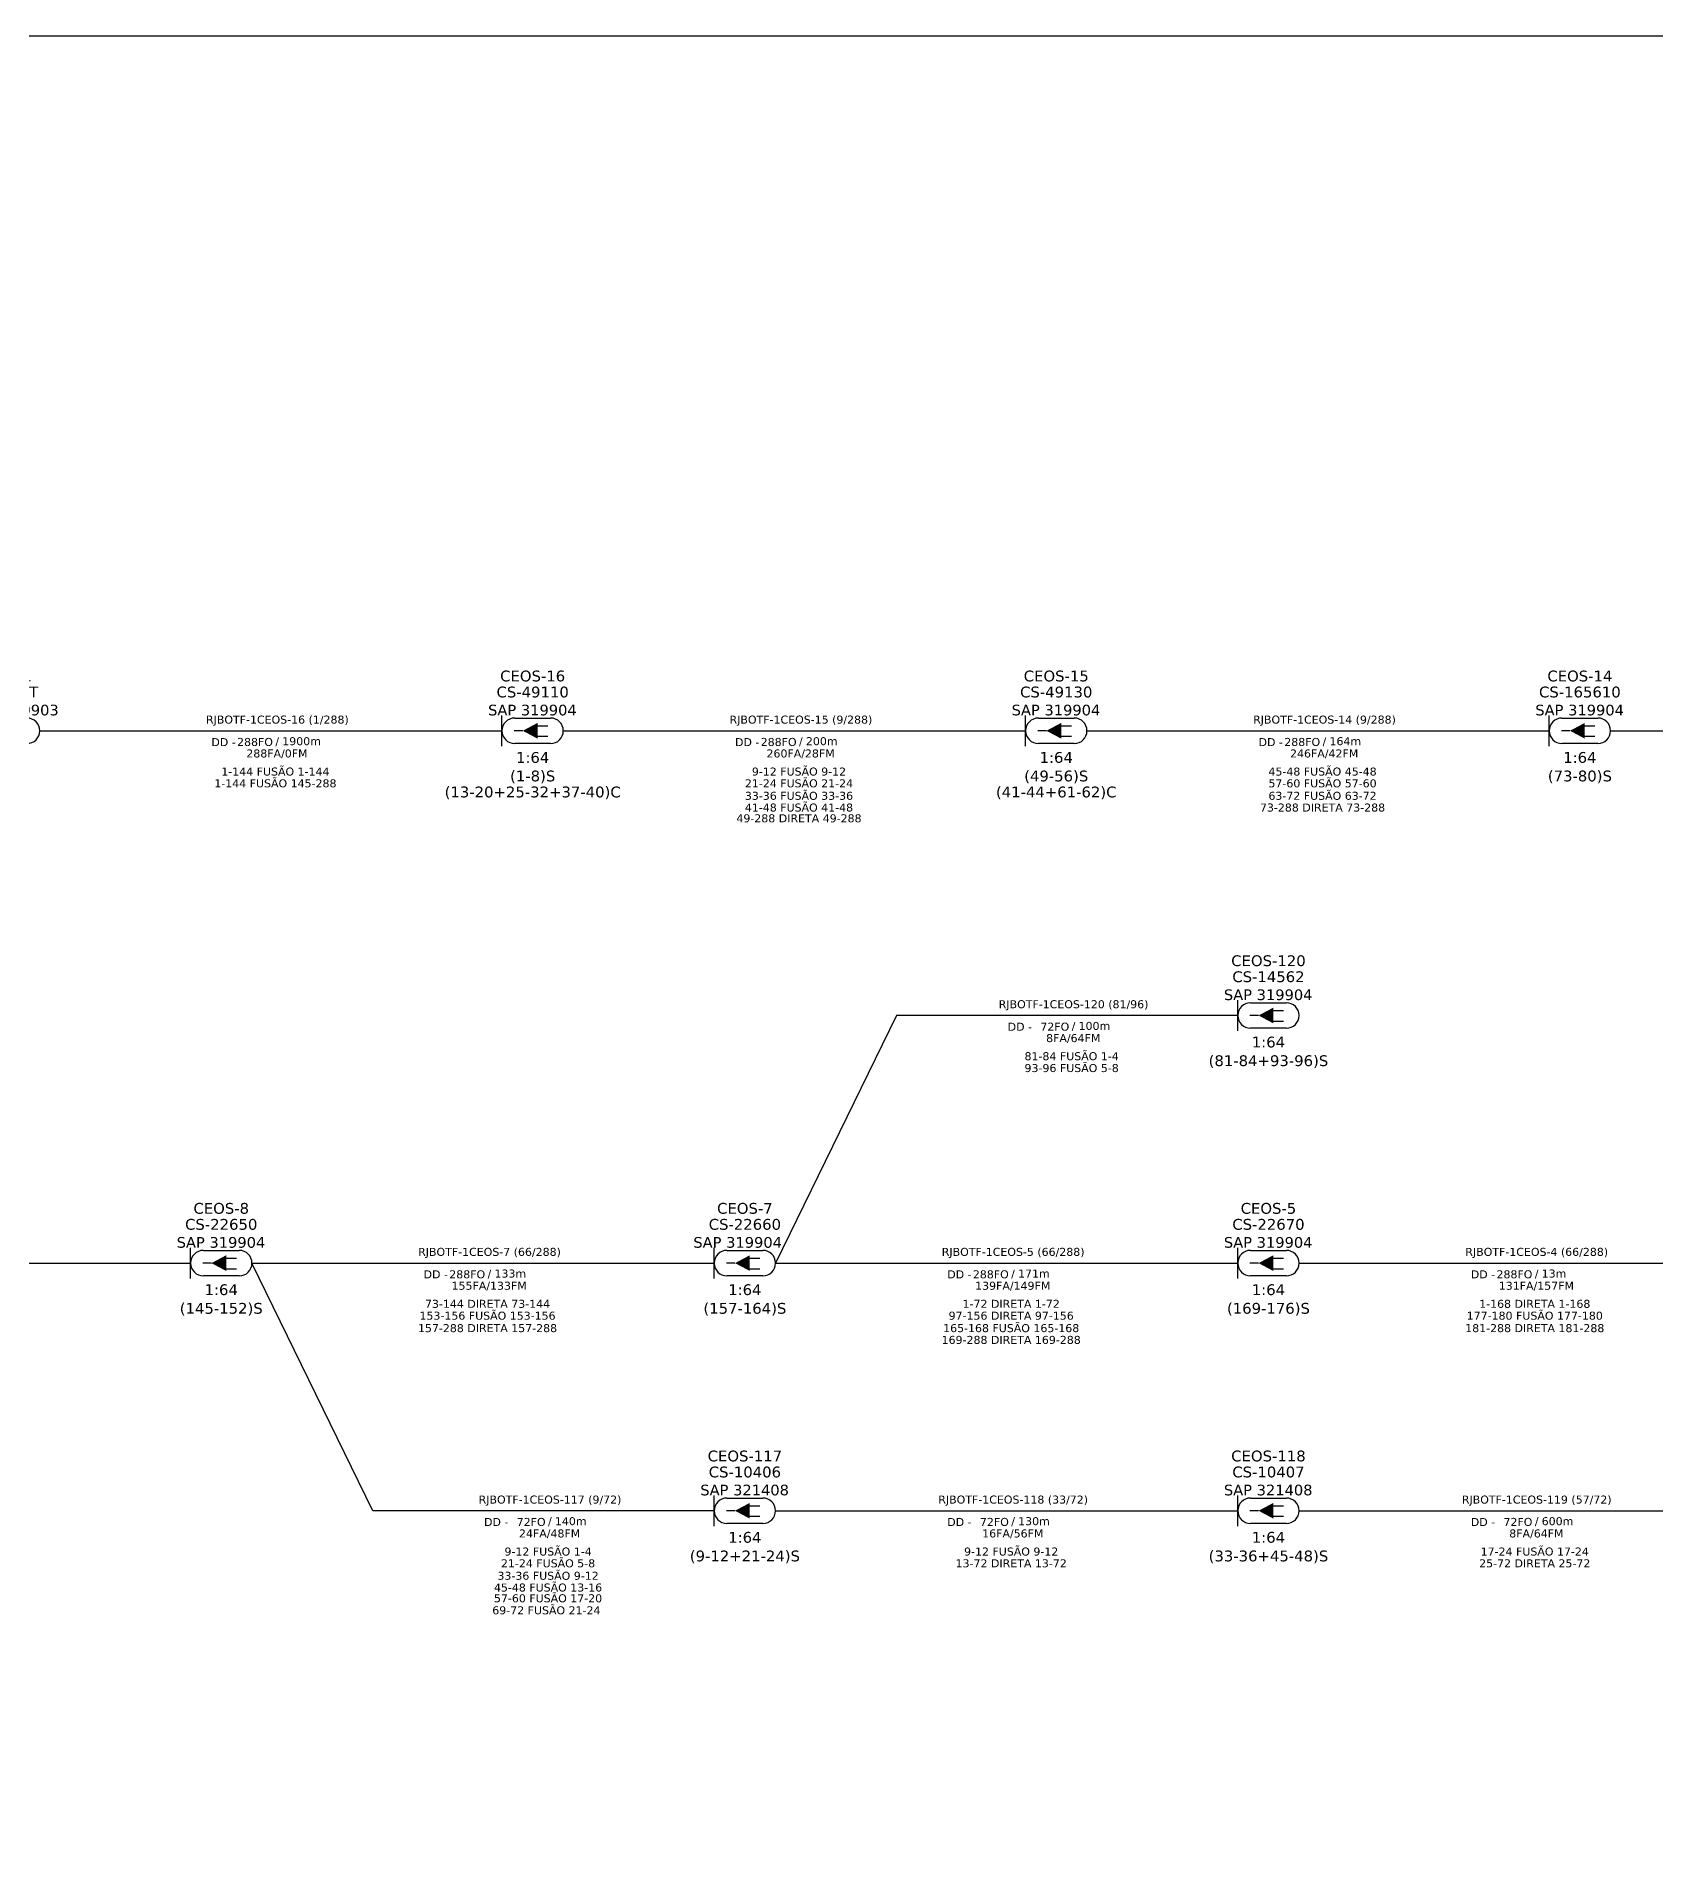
# Model space of a CAD drawing. Header units: millimetres. Extents: x 2479 to 4240, y 59 to 653.
# Drawn here: x 2686.6 to 2877.9, y 439 to 653.4 of the extents above; entities that cross this region are included whole.
import ezdxf
from ezdxf.enums import TextEntityAlignment as Align

# ---------------------------------------------------------------- set-up
doc = ezdxf.new("R2010")
doc.units = ezdxf.units.MM
doc.header["$LTSCALE"] = 0.1
doc.header["$MEASUREMENT"] = 0
for name, color, linetype in [('20.4-CEO', 1, 'Continuous'), ('20.4-CEOS', 1, 'Continuous'), ('20.5-CABO EM DUTO', 1, 'Continuous')]:
    doc.layers.add(name, color=color, linetype=linetype)
doc.layers.add('40.1-ETIQUETAS', color=1, linetype='Continuous', lineweight=20)
doc.layers.add('Texto_Cabos', color=1, linetype='Continuous', lineweight=20)
doc.styles.add('siredit', font='verdana.ttf')

# ---------------------------------------------------------------- blocks, each defined once
blk = doc.blocks.new('CEO_UN')
at = {"layer": '20.4-CEO', "color": 0}
for p, q in [((-9.11, 2.39), (-2.39, 2.39)), ((-2.39, -2.39), (-9.11, -2.39))]:
    blk.add_line(p, q, dxfattribs=at)
blk.add_lwpolyline([(-11.5, -2.89), (-11.5, 2.89)], dxfattribs=at)
for centre, start, end in [((-9.11, 0), 90, 270), ((-2.39, 0), 270, 90)]:
    blk.add_arc(centre, 2.39, start, end, dxfattribs=at)
at = {"layer": '20.4-CEO', "color": 7, "style": 'siredit'}
for tag, height, p in [('NOME?', 2.03, (-5.75, 10.27)), ('LOCAL?', 2.03, (-5.75, 7.27)), ('TIPO?', 2, (-9.11, 3.89))]:
    blk.add_attdef(tag, text='', height=height, dxfattribs=at).set_placement(p, align=Align.MIDDLE_CENTER)
blk.add_attdef('FIBRAS_RESERVA', text='', height=2.03, dxfattribs=at).set_placement((-5.75, -3.97), align=Align.TOP_CENTER)
blk = doc.blocks.new('CEOS_UN')
at = {"layer": '20.4-CEOS', "color": 0}
for p, q in [((-9.11, 2.39), (-2.39, 2.39)), ((-2.39, -2.39), (-9.11, -2.39))]:
    blk.add_line(p, q, dxfattribs=at)
for points in [[(-11.5, -2.89), (-11.5, 2.89)], [(-4.96, 0.95), (-2.92, 0.95)], [(-7.6, 0), (-9.22, 0)], [(-4.96, -1.04), (-2.92, -1.04)]]:
    blk.add_lwpolyline(points, dxfattribs=at)
blk.add_lwpolyline([(-7.6, 0, 0, 2.95, 0), (-4.83, 0, 2.95, 2.95, 0)], format="xyseb", dxfattribs=at)
for centre, start, end in [((-9.11, 0), 90, 270), ((-2.39, 0), 270, 90)]:
    blk.add_arc(centre, 2.39, start, end, dxfattribs=at)
at = {"layer": '20.4-CEOS', "color": 7, "style": 'siredit'}
for tag, height, p in [('NOME?', 2.03, (-5.75, 10.27)), ('LOCAL?', 2.03, (-5.75, 7.27)), ('TIPO?', 2, (-8.98, 3.89))]:
    blk.add_attdef(tag, text='', height=height, dxfattribs=at).set_placement(p, align=Align.MIDDLE_CENTER)
for tag, p in [('RACIO_SPLITAGEM', (-5.75, -3.97)), ('FIBRAS_SPLITTER', (-5.75, -7.46)), ('RESERVA_FINAIS', (-5.75, -13.29)), ('FIBRAS_TOP_C', (-5.75, -10.46))]:
    blk.add_attdef(tag, text='', height=2.03, dxfattribs=at).set_placement(p, align=Align.TOP_CENTER)
blk = doc.blocks.new('ETIQUETA_RS5F')
at = {"layer": '40.1-ETIQUETAS', "color": 0, "style": 'siredit'}
blk.add_text('/', height=1.5, dxfattribs=at).set_placement((1.55, -1.95), align=Align.MIDDLE_RIGHT)
for tag, p in [('ETIQUETA_R_PRIMARIA', (1.18, 4.1)), ('ETIQUETA_R_SECUNDARIA', (1.18, 2.1)), ('F_ATIVAS/F_MORTAS', (1.11, -4.24))]:
    blk.add_attdef(tag, text='', height=1.5, dxfattribs=at).set_placement(p, align=Align.MIDDLE_CENTER)
for tag, p in [('TIPO_CABO', (-6.62, -2.12)), ('CAP_CABO', (0.37, -2.09))]:
    blk.add_attdef(tag, text='', height=1.5, dxfattribs=at).set_placement(p, align=Align.MIDDLE_RIGHT)
blk.add_attdef('METROS', text='', height=1.5, dxfattribs=at).set_placement((2.11, -1.95), align=Align.MIDDLE_LEFT)
for tag, p in [('FUSÃO_1', (0.82, -8.39)), ('FUSÃO_2', (0.82, -10.6)), ('FUSÃO_3', (0.82, -12.93)), ('FUSÃO_4', (0.82, -15.14)), ('FUSÃO_5', (0.82, -17.16))]:
    blk.add_attdef(tag, text='', height=1.5, dxfattribs=at).set_placement(p, align=Align.CENTER)

msp = doc.modelspace()

# ---------------------------------------------------------------- linework, layer by layer
msp.add_lwpolyline([(2478.56, 59.39), (3317.13, 59.39), (3317.13, 653.39), (2478.56, 653.39), (2478.56, 59.39)])
at = {"layer": '20.5-CABO EM DUTO', "color": 0, "linetype": 'ByBlock'}
for points in [[(2687.05, 571.36), (2741.66, 571.36)], [(2748.9, 571.36), (2803.51, 571.36)], [(2810.76, 571.36), (2865.36, 571.36)], [(2872.61, 571.36), (2927.22, 571.36)], [(2828.58, 537.73), (2788.25, 537.73), (2788.25, 537.73), (2773.97, 508.48)], [(2650.26, 508.48), (2704.87, 508.48)], [(2712.12, 508.48), (2766.72, 508.48)], [(2766.73, 479.23), (2726.4, 479.23), (2726.4, 479.23), (2712.12, 508.48)], [(2773.97, 508.48), (2828.58, 508.48)], [(2835.82, 508.48), (2890.43, 508.48)], [(2773.97, 479.23), (2828.58, 479.23)], [(2835.82, 479.23), (2890.43, 479.23)]]:
    msp.add_lwpolyline(points, dxfattribs=at)

# ---------------------------------------------------------------- block references
at = {"layer": '20.4-CEO', "color": 0}
ref = msp.add_blockref('CEO_UN', (2687.05, 571.36), dxfattribs=dict(at, xscale=0.6300000000000523, yscale=0.6299999999999883, zscale=0.63))
ref.add_attrib('NOME?', 'CEO-1', dxfattribs={"color": 7, "height": 1.277, "style": 'siredit'}).set_placement((2683.42, 577.83), align=Align.MIDDLE_CENTER)
ref.add_attrib('LOCAL?', 'CO-BOT', dxfattribs={"color": 7, "height": 1.277, "style": 'siredit'}).set_placement((2683.42, 575.94), align=Align.MIDDLE_CENTER)
ref.add_attrib('TIPO?', '          SAP 319903', dxfattribs={"color": 7, "height": 1.26, "style": 'siredit'}).set_placement((2681.31, 573.81), align=Align.MIDDLE_CENTER)
at = {"layer": '20.4-CEOS', "color": 0}
ref = msp.add_blockref('CEOS_UN', (2748.9, 571.36), dxfattribs=dict(at, xscale=0.6300000000000523, yscale=0.6299999999999883, zscale=0.63))
ref.add_attrib('NOME?', 'CEOS-16', dxfattribs={"color": 7, "height": 1.277, "style": 'siredit'}).set_placement((2745.28, 577.83), align=Align.MIDDLE_CENTER)
ref.add_attrib('LOCAL?', 'CS-49110', dxfattribs={"color": 7, "height": 1.277, "style": 'siredit'}).set_placement((2745.28, 575.94), align=Align.MIDDLE_CENTER)
ref.add_attrib('TIPO?', 'SAP 319904', dxfattribs={"color": 7, "height": 1.26, "style": 'siredit'}).set_placement((2745.25, 573.81), align=Align.MIDDLE_CENTER)
ref.add_attrib('RACIO_SPLITAGEM', '1:64', dxfattribs={"color": 7, "height": 1.277, "style": 'siredit'}).set_placement((2745.28, 568.85), align=Align.TOP_CENTER)
ref.add_attrib('FIBRAS_SPLITTER', '(1-8)S', dxfattribs={"color": 7, "height": 1.277, "style": 'siredit'}).set_placement((2745.28, 566.66), align=Align.TOP_CENTER)
ref.add_attrib('FIBRAS_TOP_C', '(13-20+25-32+37-40)C', dxfattribs={"color": 7, "height": 1.2773, "style": 'siredit'}).set_placement((2745.28, 564.77), align=Align.TOP_CENTER)
ref = msp.add_blockref('CEOS_UN', (2810.76, 571.36), dxfattribs=dict(at, xscale=0.6300000000000523, yscale=0.6299999999999883, zscale=0.63))
ref.add_attrib('NOME?', 'CEOS-15', dxfattribs={"color": 7, "height": 1.277, "style": 'siredit'}).set_placement((2807.13, 577.83), align=Align.MIDDLE_CENTER)
ref.add_attrib('LOCAL?', 'CS-49130', dxfattribs={"color": 7, "height": 1.277, "style": 'siredit'}).set_placement((2807.13, 575.94), align=Align.MIDDLE_CENTER)
ref.add_attrib('TIPO?', 'SAP 319904', dxfattribs={"color": 7, "height": 1.26, "style": 'siredit'}).set_placement((2807.1, 573.81), align=Align.MIDDLE_CENTER)
ref.add_attrib('RACIO_SPLITAGEM', '1:64', dxfattribs={"color": 7, "height": 1.277, "style": 'siredit'}).set_placement((2807.13, 568.85), align=Align.TOP_CENTER)
ref.add_attrib('FIBRAS_SPLITTER', '(49-56)S', dxfattribs={"color": 7, "height": 1.277, "style": 'siredit'}).set_placement((2807.13, 566.66), align=Align.TOP_CENTER)
ref.add_attrib('FIBRAS_TOP_C', '(41-44+61-62)C', dxfattribs={"color": 7, "height": 1.2773, "style": 'siredit'}).set_placement((2807.13, 564.77), align=Align.TOP_CENTER)
ref = msp.add_blockref('CEOS_UN', (2872.61, 571.36), dxfattribs=dict(at, xscale=0.6300000000000523, yscale=0.6299999999999883, zscale=0.63))
ref.add_attrib('NOME?', 'CEOS-14', dxfattribs={"color": 7, "height": 1.277, "style": 'siredit'}).set_placement((2868.99, 577.83), align=Align.MIDDLE_CENTER)
ref.add_attrib('LOCAL?', 'CS-165610', dxfattribs={"color": 7, "height": 1.277, "style": 'siredit'}).set_placement((2868.99, 575.94), align=Align.MIDDLE_CENTER)
ref.add_attrib('TIPO?', 'SAP 319904', dxfattribs={"color": 7, "height": 1.26, "style": 'siredit'}).set_placement((2868.96, 573.81), align=Align.MIDDLE_CENTER)
ref.add_attrib('RACIO_SPLITAGEM', '1:64', dxfattribs={"color": 7, "height": 1.277, "style": 'siredit'}).set_placement((2868.99, 568.85), align=Align.TOP_CENTER)
ref.add_attrib('FIBRAS_SPLITTER', '(73-80)S', dxfattribs={"color": 7, "height": 1.277, "style": 'siredit'}).set_placement((2868.99, 566.66), align=Align.TOP_CENTER)
ref = msp.add_blockref('CEOS_UN', (2835.82, 537.73), dxfattribs=dict(at, xscale=0.6300000000000523, yscale=0.6299999999999883, zscale=0.63))
ref.add_attrib('NOME?', 'CEOS-120', dxfattribs={"color": 7, "height": 1.277, "style": 'siredit'}).set_placement((2832.2, 544.2), align=Align.MIDDLE_CENTER)
ref.add_attrib('LOCAL?', 'CS-14562', dxfattribs={"color": 7, "height": 1.277, "style": 'siredit'}).set_placement((2832.2, 542.31), align=Align.MIDDLE_CENTER)
ref.add_attrib('TIPO?', 'SAP 319904', dxfattribs={"color": 7, "height": 1.26, "style": 'siredit'}).set_placement((2832.17, 540.18), align=Align.MIDDLE_CENTER)
ref.add_attrib('RACIO_SPLITAGEM', '1:64', dxfattribs={"color": 7, "height": 1.277, "style": 'siredit'}).set_placement((2832.2, 535.23), align=Align.TOP_CENTER)
ref.add_attrib('FIBRAS_SPLITTER', '(81-84+93-96)S', dxfattribs={"color": 7, "height": 1.2773, "style": 'siredit'}).set_placement((2832.2, 533.03), align=Align.TOP_CENTER)
ref = msp.add_blockref('CEOS_UN', (2712.12, 508.48), dxfattribs=dict(at, xscale=0.6300000000000523, yscale=0.6299999999999883, zscale=0.63))
ref.add_attrib('NOME?', 'CEOS-8', dxfattribs={"color": 7, "height": 1.277, "style": 'siredit'}).set_placement((2708.49, 514.95), align=Align.MIDDLE_CENTER)
ref.add_attrib('LOCAL?', 'CS-22650', dxfattribs={"color": 7, "height": 1.277, "style": 'siredit'}).set_placement((2708.49, 513.06), align=Align.MIDDLE_CENTER)
ref.add_attrib('TIPO?', 'SAP 319904', dxfattribs={"color": 7, "height": 1.26, "style": 'siredit'}).set_placement((2708.46, 510.93), align=Align.MIDDLE_CENTER)
ref.add_attrib('RACIO_SPLITAGEM', '1:64', dxfattribs={"color": 7, "height": 1.277, "style": 'siredit'}).set_placement((2708.49, 505.98), align=Align.TOP_CENTER)
ref.add_attrib('FIBRAS_SPLITTER', '(145-152)S', dxfattribs={"color": 7, "height": 1.277, "style": 'siredit'}).set_placement((2708.49, 503.78), align=Align.TOP_CENTER)
ref = msp.add_blockref('CEOS_UN', (2773.97, 508.48), dxfattribs=dict(at, xscale=0.6300000000000523, yscale=0.6299999999999883, zscale=0.63))
ref.add_attrib('NOME?', 'CEOS-7', dxfattribs={"color": 7, "height": 1.277, "style": 'siredit'}).set_placement((2770.35, 514.95), align=Align.MIDDLE_CENTER)
ref.add_attrib('LOCAL?', 'CS-22660', dxfattribs={"color": 7, "height": 1.277, "style": 'siredit'}).set_placement((2770.35, 513.06), align=Align.MIDDLE_CENTER)
ref.add_attrib('TIPO?', 'SAP 319904   ', dxfattribs={"color": 7, "height": 1.26, "style": 'siredit'}).set_placement((2770.32, 510.93), align=Align.MIDDLE_CENTER)
ref.add_attrib('RACIO_SPLITAGEM', '1:64', dxfattribs={"color": 7, "height": 1.277, "style": 'siredit'}).set_placement((2770.35, 505.98), align=Align.TOP_CENTER)
ref.add_attrib('FIBRAS_SPLITTER', '(157-164)S', dxfattribs={"color": 7, "height": 1.277, "style": 'siredit'}).set_placement((2770.35, 503.78), align=Align.TOP_CENTER)
ref = msp.add_blockref('CEOS_UN', (2835.82, 508.48), dxfattribs=dict(at, xscale=0.6300000000000523, yscale=0.6299999999999883, zscale=0.63))
ref.add_attrib('NOME?', 'CEOS-5', dxfattribs={"color": 7, "height": 1.277, "style": 'siredit'}).set_placement((2832.2, 514.95), align=Align.MIDDLE_CENTER)
ref.add_attrib('LOCAL?', 'CS-22670', dxfattribs={"color": 7, "height": 1.277, "style": 'siredit'}).set_placement((2832.2, 513.06), align=Align.MIDDLE_CENTER)
ref.add_attrib('TIPO?', 'SAP 319904', dxfattribs={"color": 7, "height": 1.26, "style": 'siredit'}).set_placement((2832.17, 510.93), align=Align.MIDDLE_CENTER)
ref.add_attrib('RACIO_SPLITAGEM', '1:64', dxfattribs={"color": 7, "height": 1.277, "style": 'siredit'}).set_placement((2832.2, 505.98), align=Align.TOP_CENTER)
ref.add_attrib('FIBRAS_SPLITTER', '(169-176)S', dxfattribs={"color": 7, "height": 1.277, "style": 'siredit'}).set_placement((2832.2, 503.78), align=Align.TOP_CENTER)
ref = msp.add_blockref('CEOS_UN', (2773.97, 479.23), dxfattribs=dict(at, xscale=0.6300000000000523, yscale=0.6299999999999883, zscale=0.63))
ref.add_attrib('NOME?', 'CEOS-117', dxfattribs={"color": 7, "height": 1.277, "style": 'siredit'}).set_placement((2770.35, 485.7), align=Align.MIDDLE_CENTER)
ref.add_attrib('LOCAL?', 'CS-10406', dxfattribs={"color": 7, "height": 1.277, "style": 'siredit'}).set_placement((2770.35, 483.81), align=Align.MIDDLE_CENTER)
ref.add_attrib('TIPO?', 'SAP 321408', dxfattribs={"color": 7, "height": 1.26, "style": 'siredit'}).set_placement((2770.32, 481.68), align=Align.MIDDLE_CENTER)
ref.add_attrib('RACIO_SPLITAGEM', '1:64', dxfattribs={"color": 7, "height": 1.277, "style": 'siredit'}).set_placement((2770.35, 476.73), align=Align.TOP_CENTER)
ref.add_attrib('FIBRAS_SPLITTER', '(9-12+21-24)S', dxfattribs={"color": 7, "height": 1.2773, "style": 'siredit'}).set_placement((2770.35, 474.53), align=Align.TOP_CENTER)
ref = msp.add_blockref('CEOS_UN', (2835.82, 479.23), dxfattribs=dict(at, xscale=0.6300000000000523, yscale=0.6299999999999883, zscale=0.63))
ref.add_attrib('NOME?', 'CEOS-118', dxfattribs={"color": 7, "height": 1.277, "style": 'siredit'}).set_placement((2832.2, 485.7), align=Align.MIDDLE_CENTER)
ref.add_attrib('LOCAL?', 'CS-10407', dxfattribs={"color": 7, "height": 1.277, "style": 'siredit'}).set_placement((2832.2, 483.81), align=Align.MIDDLE_CENTER)
ref.add_attrib('TIPO?', 'SAP 321408', dxfattribs={"color": 7, "height": 1.26, "style": 'siredit'}).set_placement((2832.17, 481.68), align=Align.MIDDLE_CENTER)
ref.add_attrib('RACIO_SPLITAGEM', '1:64', dxfattribs={"color": 7, "height": 1.277, "style": 'siredit'}).set_placement((2832.2, 476.73), align=Align.TOP_CENTER)
ref.add_attrib('FIBRAS_SPLITTER', '(33-36+45-48)S', dxfattribs={"color": 7, "height": 1.2773, "style": 'siredit'}).set_placement((2832.2, 474.53), align=Align.TOP_CENTER)
at = {"layer": '40.1-ETIQUETAS', "color": 0}
ref = msp.add_blockref('ETIQUETA_RS5F', (2714.35, 571.36), dxfattribs=dict(at, xscale=0.6300000000000523, yscale=0.6299999999999883, zscale=0.63))
ref.add_attrib('ETIQUETA_R_SECUNDARIA', 'RJBOTF-1CEOS-16 (1/288)', dxfattribs={"color": 0, "height": 0.945, "style": 'siredit'}).set_placement((2715.12, 572.68), align=Align.MIDDLE_CENTER)
ref.add_attrib('TIPO_CABO', 'DD -', dxfattribs={"color": 0, "height": 0.945, "style": 'siredit'}).set_placement((2710.2, 570.02), align=Align.MIDDLE_RIGHT)
ref.add_attrib('CAP_CABO', '288FO', dxfattribs={"color": 0, "height": 0.945, "style": 'siredit'}).set_placement((2714.6, 570.04), align=Align.MIDDLE_RIGHT)
ref.add_attrib('METROS', '1900m', dxfattribs={"color": 0, "height": 0.945, "style": 'siredit'}).set_placement((2715.7, 570.13), align=Align.MIDDLE_LEFT)
ref.add_attrib('F_ATIVAS/F_MORTAS', '288FA/0FM', dxfattribs={"color": 0, "height": 0.945, "style": 'siredit'}).set_placement((2715.07, 568.68), align=Align.MIDDLE_CENTER)
ref.add_attrib('FUSÃO_1', '1-144 FUSÃO 1-144', dxfattribs={"color": 0, "height": 0.945, "style": 'siredit'}).set_placement((2714.89, 566.07), align=Align.CENTER)
ref.add_attrib('FUSÃO_2', '1-144 FUSÃO 145-288', dxfattribs={"color": 0, "height": 0.945, "style": 'siredit'}).set_placement((2714.89, 564.68), align=Align.CENTER)
ref = msp.add_blockref('ETIQUETA_RS5F', (2776.21, 571.36), dxfattribs=dict(at, xscale=0.6300000000000523, yscale=0.6299999999999883, zscale=0.63))
ref.add_attrib('ETIQUETA_R_SECUNDARIA', 'RJBOTF-1CEOS-15 (9/288)', dxfattribs={"color": 0, "height": 0.945, "style": 'siredit'}).set_placement((2776.97, 572.68), align=Align.MIDDLE_CENTER)
ref.add_attrib('TIPO_CABO', 'DD -', dxfattribs={"color": 0, "height": 0.945, "style": 'siredit'}).set_placement((2772.06, 570.02), align=Align.MIDDLE_RIGHT)
ref.add_attrib('CAP_CABO', '288FO', dxfattribs={"color": 0, "height": 0.945, "style": 'siredit'}).set_placement((2776.46, 570.04), align=Align.MIDDLE_RIGHT)
ref.add_attrib('METROS', '200m', dxfattribs={"color": 0, "height": 0.945, "style": 'siredit'}).set_placement((2777.56, 570.13), align=Align.MIDDLE_LEFT)
ref.add_attrib('F_ATIVAS/F_MORTAS', '260FA/28FM', dxfattribs={"color": 0, "height": 0.945, "style": 'siredit'}).set_placement((2776.93, 568.68), align=Align.MIDDLE_CENTER)
ref.add_attrib('FUSÃO_1', '9-12 FUSÃO 9-12', dxfattribs={"color": 0, "height": 0.945, "style": 'siredit'}).set_placement((2776.74, 566.07), align=Align.CENTER)
ref.add_attrib('FUSÃO_2', '21-24 FUSÃO 21-24', dxfattribs={"color": 0, "height": 0.945, "style": 'siredit'}).set_placement((2776.74, 564.68), align=Align.CENTER)
ref.add_attrib('FUSÃO_3', '33-36 FUSÃO 33-36', dxfattribs={"color": 0, "height": 0.945, "style": 'siredit'}).set_placement((2776.74, 563.21), align=Align.CENTER)
ref.add_attrib('FUSÃO_4', '41-48 FUSÃO 41-48', dxfattribs={"color": 0, "height": 0.945, "style": 'siredit'}).set_placement((2776.74, 561.82), align=Align.CENTER)
ref.add_attrib('FUSÃO_5', '49-288 DIRETA 49-288', dxfattribs={"color": 0, "height": 0.945, "style": 'siredit'}).set_placement((2776.74, 560.55), align=Align.CENTER)
ref = msp.add_blockref('ETIQUETA_RS5F', (2838.06, 571.36), dxfattribs=dict(at, xscale=0.6300000000000523, yscale=0.6299999999999883, zscale=0.63))
ref.add_attrib('ETIQUETA_R_SECUNDARIA', 'RJBOTF-1CEOS-14 (9/288)', dxfattribs={"color": 0, "height": 0.945, "style": 'siredit'}).set_placement((2838.82, 572.68), align=Align.MIDDLE_CENTER)
ref.add_attrib('TIPO_CABO', 'DD -', dxfattribs={"color": 0, "height": 0.945, "style": 'siredit'}).set_placement((2833.91, 570.02), align=Align.MIDDLE_RIGHT)
ref.add_attrib('CAP_CABO', '288FO', dxfattribs={"color": 0, "height": 0.945, "style": 'siredit'}).set_placement((2838.31, 570.04), align=Align.MIDDLE_RIGHT)
ref.add_attrib('METROS', '164m', dxfattribs={"color": 0, "height": 0.945, "style": 'siredit'}).set_placement((2839.41, 570.13), align=Align.MIDDLE_LEFT)
ref.add_attrib('F_ATIVAS/F_MORTAS', '246FA/42FM', dxfattribs={"color": 0, "height": 0.945, "style": 'siredit'}).set_placement((2838.78, 568.68), align=Align.MIDDLE_CENTER)
ref.add_attrib('FUSÃO_1', '45-48 FUSÃO 45-48', dxfattribs={"color": 0, "height": 0.945, "style": 'siredit'}).set_placement((2838.59, 566.07), align=Align.CENTER)
ref.add_attrib('FUSÃO_2', '57-60 FUSÃO 57-60', dxfattribs={"color": 0, "height": 0.945, "style": 'siredit'}).set_placement((2838.59, 564.68), align=Align.CENTER)
ref.add_attrib('FUSÃO_3', '63-72 FUSÃO 63-72', dxfattribs={"color": 0, "height": 0.945, "style": 'siredit'}).set_placement((2838.59, 563.21), align=Align.CENTER)
ref.add_attrib('FUSÃO_4', '73-288 DIRETA 73-288', dxfattribs={"color": 0, "height": 0.945, "style": 'siredit'}).set_placement((2838.59, 561.82), align=Align.CENTER)
ref = msp.add_blockref('ETIQUETA_RS5F', (2808.42, 537.73), dxfattribs=dict(at, xscale=0.6300000000000523, yscale=0.6299999999999883, zscale=0.63))
ref.add_attrib('ETIQUETA_R_SECUNDARIA', 'RJBOTF-1CEOS-120 (81/96)', dxfattribs={"color": 0, "height": 0.945, "style": 'siredit'}).set_placement((2809.18, 539.06), align=Align.MIDDLE_CENTER)
ref.add_attrib('TIPO_CABO', 'DD -', dxfattribs={"color": 0, "height": 0.945, "style": 'siredit'}).set_placement((2804.27, 536.4), align=Align.MIDDLE_RIGHT)
ref.add_attrib('CAP_CABO', '72FO', dxfattribs={"color": 0, "height": 0.945, "style": 'siredit'}).set_placement((2808.67, 536.41), align=Align.MIDDLE_RIGHT)
ref.add_attrib('METROS', '100m', dxfattribs={"color": 0, "height": 0.945, "style": 'siredit'}).set_placement((2809.77, 536.5), align=Align.MIDDLE_LEFT)
ref.add_attrib('F_ATIVAS/F_MORTAS', '8FA/64FM', dxfattribs={"color": 0, "height": 0.945, "style": 'siredit'}).set_placement((2809.14, 535.06), align=Align.MIDDLE_CENTER)
ref.add_attrib('FUSÃO_1', '81-84 FUSÃO 1-4', dxfattribs={"color": 0, "height": 0.945, "style": 'siredit'}).set_placement((2808.95, 532.45), align=Align.CENTER)
ref.add_attrib('FUSÃO_2', '93-96 FUSÃO 5-8', dxfattribs={"color": 0, "height": 0.945, "style": 'siredit'}).set_placement((2808.95, 531.05), align=Align.CENTER)
ref = msp.add_blockref('ETIQUETA_RS5F', (2739.42, 508.48), dxfattribs=dict(at, xscale=0.6300000000000523, yscale=0.6299999999999883, zscale=0.63))
ref.add_attrib('ETIQUETA_R_SECUNDARIA', 'RJBOTF-1CEOS-7 (66/288)', dxfattribs={"color": 0, "height": 0.945, "style": 'siredit'}).set_placement((2740.18, 509.81), align=Align.MIDDLE_CENTER)
ref.add_attrib('TIPO_CABO', 'DD -', dxfattribs={"color": 0, "height": 0.945, "style": 'siredit'}).set_placement((2735.27, 507.15), align=Align.MIDDLE_RIGHT)
ref.add_attrib('CAP_CABO', '288FO', dxfattribs={"color": 0, "height": 0.945, "style": 'siredit'}).set_placement((2739.67, 507.16), align=Align.MIDDLE_RIGHT)
ref.add_attrib('METROS', '133m', dxfattribs={"color": 0, "height": 0.945, "style": 'siredit'}).set_placement((2740.77, 507.25), align=Align.MIDDLE_LEFT)
ref.add_attrib('F_ATIVAS/F_MORTAS', '155FA/133FM', dxfattribs={"color": 0, "height": 0.945, "style": 'siredit'}).set_placement((2740.14, 505.81), align=Align.MIDDLE_CENTER)
ref.add_attrib('FUSÃO_1', '73-144 DIRETA 73-144', dxfattribs={"color": 0, "height": 0.945, "style": 'siredit'}).set_placement((2739.95, 503.2), align=Align.CENTER)
ref.add_attrib('FUSÃO_2', '153-156 FUSÃO 153-156', dxfattribs={"color": 0, "height": 0.945, "style": 'siredit'}).set_placement((2739.95, 501.8), align=Align.CENTER)
ref.add_attrib('FUSÃO_3', '157-288 DIRETA 157-288', dxfattribs={"color": 0, "height": 0.945, "style": 'siredit'}).set_placement((2739.95, 500.33), align=Align.CENTER)
ref = msp.add_blockref('ETIQUETA_RS5F', (2801.27, 508.48), dxfattribs=dict(at, xscale=0.6300000000000523, yscale=0.6299999999999883, zscale=0.63))
ref.add_attrib('ETIQUETA_R_SECUNDARIA', 'RJBOTF-1CEOS-5 (66/288)', dxfattribs={"color": 0, "height": 0.945, "style": 'siredit'}).set_placement((2802.04, 509.81), align=Align.MIDDLE_CENTER)
ref.add_attrib('TIPO_CABO', 'DD -', dxfattribs={"color": 0, "height": 0.945, "style": 'siredit'}).set_placement((2797.13, 507.15), align=Align.MIDDLE_RIGHT)
ref.add_attrib('CAP_CABO', '288FO', dxfattribs={"color": 0, "height": 0.945, "style": 'siredit'}).set_placement((2801.52, 507.16), align=Align.MIDDLE_RIGHT)
ref.add_attrib('METROS', '171m', dxfattribs={"color": 0, "height": 0.945, "style": 'siredit'}).set_placement((2802.62, 507.25), align=Align.MIDDLE_LEFT)
ref.add_attrib('F_ATIVAS/F_MORTAS', '139FA/149FM', dxfattribs={"color": 0, "height": 0.945, "style": 'siredit'}).set_placement((2801.99, 505.81), align=Align.MIDDLE_CENTER)
ref.add_attrib('FUSÃO_1', '1-72 DIRETA 1-72', dxfattribs={"color": 0, "height": 0.945, "style": 'siredit'}).set_placement((2801.81, 503.2), align=Align.CENTER)
ref.add_attrib('FUSÃO_2', '97-156 DIRETA 97-156', dxfattribs={"color": 0, "height": 0.945, "style": 'siredit'}).set_placement((2801.81, 501.8), align=Align.CENTER)
ref.add_attrib('FUSÃO_3', '165-168 FUSÃO 165-168', dxfattribs={"color": 0, "height": 0.945, "style": 'siredit'}).set_placement((2801.81, 500.33), align=Align.CENTER)
ref.add_attrib('FUSÃO_4', '169-288 DIRETA 169-288', dxfattribs={"color": 0, "height": 0.945, "style": 'siredit'}).set_placement((2801.81, 498.94), align=Align.CENTER)
ref = msp.add_blockref('ETIQUETA_RS5F', (2863.13, 508.48), dxfattribs=dict(at, xscale=0.6300000000000523, yscale=0.6299999999999883, zscale=0.63))
ref.add_attrib('ETIQUETA_R_SECUNDARIA', 'RJBOTF-1CEOS-4 (66/288)', dxfattribs={"color": 0, "height": 0.945, "style": 'siredit'}).set_placement((2863.89, 509.81), align=Align.MIDDLE_CENTER)
ref.add_attrib('TIPO_CABO', 'DD -', dxfattribs={"color": 0, "height": 0.945, "style": 'siredit'}).set_placement((2858.98, 507.15), align=Align.MIDDLE_RIGHT)
ref.add_attrib('CAP_CABO', '288FO', dxfattribs={"color": 0, "height": 0.945, "style": 'siredit'}).set_placement((2863.38, 507.16), align=Align.MIDDLE_RIGHT)
ref.add_attrib('METROS', '13m', dxfattribs={"color": 0, "height": 0.945, "style": 'siredit'}).set_placement((2864.48, 507.25), align=Align.MIDDLE_LEFT)
ref.add_attrib('F_ATIVAS/F_MORTAS', '131FA/157FM', dxfattribs={"color": 0, "height": 0.945, "style": 'siredit'}).set_placement((2863.85, 505.81), align=Align.MIDDLE_CENTER)
ref.add_attrib('FUSÃO_1', '1-168 DIRETA 1-168', dxfattribs={"color": 0, "height": 0.945, "style": 'siredit'}).set_placement((2863.66, 503.2), align=Align.CENTER)
ref.add_attrib('FUSÃO_2', '177-180 FUSÃO 177-180', dxfattribs={"color": 0, "height": 0.945, "style": 'siredit'}).set_placement((2863.66, 501.8), align=Align.CENTER)
ref.add_attrib('FUSÃO_3', '181-288 DIRETA 181-288', dxfattribs={"color": 0, "height": 0.945, "style": 'siredit'}).set_placement((2863.66, 500.33), align=Align.CENTER)
ref = msp.add_blockref('ETIQUETA_RS5F', (2746.56, 479.23), dxfattribs=dict(at, xscale=0.6300000000000523, yscale=0.6299999999999883, zscale=0.63))
ref.add_attrib('ETIQUETA_R_SECUNDARIA', 'RJBOTF-1CEOS-117 (9/72)', dxfattribs={"color": 0, "height": 0.945, "style": 'siredit'}).set_placement((2747.33, 480.55), align=Align.MIDDLE_CENTER)
ref.add_attrib('TIPO_CABO', 'DD -', dxfattribs={"color": 0, "height": 0.945, "style": 'siredit'}).set_placement((2742.41, 477.9), align=Align.MIDDLE_RIGHT)
ref.add_attrib('CAP_CABO', '72FO', dxfattribs={"color": 0, "height": 0.945, "style": 'siredit'}).set_placement((2746.81, 477.91), align=Align.MIDDLE_RIGHT)
ref.add_attrib('METROS', '140m', dxfattribs={"color": 0, "height": 0.945, "style": 'siredit'}).set_placement((2747.91, 478), align=Align.MIDDLE_LEFT)
ref.add_attrib('F_ATIVAS/F_MORTAS', '24FA/48FM', dxfattribs={"color": 0, "height": 0.945, "style": 'siredit'}).set_placement((2747.28, 476.55), align=Align.MIDDLE_CENTER)
ref.add_attrib('FUSÃO_1', '9-12 FUSÃO 1-4', dxfattribs={"color": 0, "height": 0.945, "style": 'siredit'}).set_placement((2747.1, 473.94), align=Align.CENTER)
ref.add_attrib('FUSÃO_2', '21-24 FUSÃO 5-8', dxfattribs={"color": 0, "height": 0.945, "style": 'siredit'}).set_placement((2747.1, 472.55), align=Align.CENTER)
ref.add_attrib('FUSÃO_3', '33-36 FUSÃO 9-12', dxfattribs={"color": 0, "height": 0.945, "style": 'siredit'}).set_placement((2747.1, 471.08), align=Align.CENTER)
ref.add_attrib('FUSÃO_4', '45-48 FUSÃO 13-16', dxfattribs={"color": 0, "height": 0.945, "style": 'siredit'}).set_placement((2747.1, 469.69), align=Align.CENTER)
ref.add_attrib('FUSÃO_5', '57-60 FUSÃO 17-20', dxfattribs={"color": 0, "height": 0.945, "style": 'siredit'}).set_placement((2747.1, 468.42), align=Align.CENTER)
ref = msp.add_blockref('ETIQUETA_RS5F', (2801.28, 479.23), dxfattribs=dict(at, xscale=0.6300000000000523, yscale=0.6299999999999883, zscale=0.63))
ref.add_attrib('ETIQUETA_R_SECUNDARIA', 'RJBOTF-1CEOS-118 (33/72)', dxfattribs={"color": 0, "height": 0.945, "style": 'siredit'}).set_placement((2802.04, 480.55), align=Align.MIDDLE_CENTER)
ref.add_attrib('TIPO_CABO', 'DD -', dxfattribs={"color": 0, "height": 0.945, "style": 'siredit'}).set_placement((2797.13, 477.9), align=Align.MIDDLE_RIGHT)
ref.add_attrib('CAP_CABO', '72FO', dxfattribs={"color": 0, "height": 0.945, "style": 'siredit'}).set_placement((2801.53, 477.91), align=Align.MIDDLE_RIGHT)
ref.add_attrib('METROS', '130m', dxfattribs={"color": 0, "height": 0.945, "style": 'siredit'}).set_placement((2802.63, 478), align=Align.MIDDLE_LEFT)
ref.add_attrib('F_ATIVAS/F_MORTAS', '16FA/56FM', dxfattribs={"color": 0, "height": 0.945, "style": 'siredit'}).set_placement((2802, 476.55), align=Align.MIDDLE_CENTER)
ref.add_attrib('FUSÃO_1', '9-12 FUSÃO 9-12', dxfattribs={"color": 0, "height": 0.945, "style": 'siredit'}).set_placement((2801.81, 473.94), align=Align.CENTER)
ref.add_attrib('FUSÃO_2', '13-72 DIRETA 13-72', dxfattribs={"color": 0, "height": 0.945, "style": 'siredit'}).set_placement((2801.81, 472.55), align=Align.CENTER)
ref = msp.add_blockref('ETIQUETA_RS5F', (2863.13, 479.23), dxfattribs=dict(at, xscale=0.6300000000000523, yscale=0.6299999999999883, zscale=0.63))
ref.add_attrib('ETIQUETA_R_SECUNDARIA', 'RJBOTF-1CEOS-119 (57/72)', dxfattribs={"color": 0, "height": 0.945, "style": 'siredit'}).set_placement((2863.89, 480.55), align=Align.MIDDLE_CENTER)
ref.add_attrib('TIPO_CABO', 'DD -', dxfattribs={"color": 0, "height": 0.945, "style": 'siredit'}).set_placement((2858.98, 477.9), align=Align.MIDDLE_RIGHT)
ref.add_attrib('CAP_CABO', '72FO', dxfattribs={"color": 0, "height": 0.945, "style": 'siredit'}).set_placement((2863.38, 477.91), align=Align.MIDDLE_RIGHT)
ref.add_attrib('METROS', '600m', dxfattribs={"color": 0, "height": 0.945, "style": 'siredit'}).set_placement((2864.48, 478), align=Align.MIDDLE_LEFT)
ref.add_attrib('F_ATIVAS/F_MORTAS', '8FA/64FM', dxfattribs={"color": 0, "height": 0.945, "style": 'siredit'}).set_placement((2863.85, 476.55), align=Align.MIDDLE_CENTER)
ref.add_attrib('FUSÃO_1', '17-24 FUSÃO 17-24', dxfattribs={"color": 0, "height": 0.945, "style": 'siredit'}).set_placement((2863.66, 473.94), align=Align.CENTER)
ref.add_attrib('FUSÃO_2', '25-72 DIRETA 25-72', dxfattribs={"color": 0, "height": 0.945, "style": 'siredit'}).set_placement((2863.66, 472.55), align=Align.CENTER)

# ---------------------------------------------------------------- texts
at = {"layer": 'Texto_Cabos', "color": 0, "linetype": 'Continuous', "style": 'siredit'}
msp.add_text('69-72 FUSÃO 21-24', height=0.945, dxfattribs=at).set_placement((2740.51, 467))

doc.saveas('drawing.dxf')
